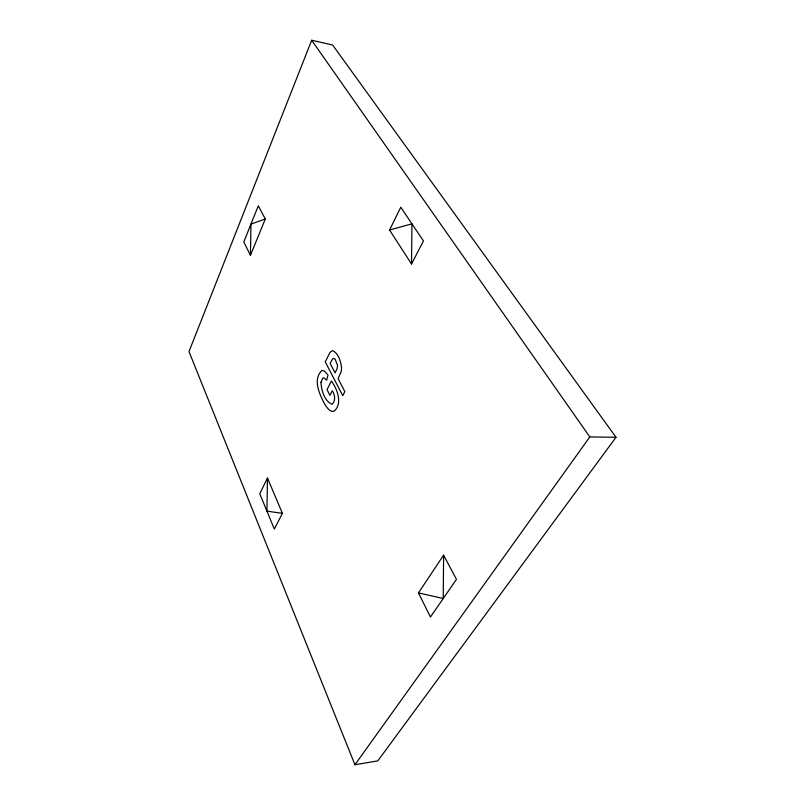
<?xml version="1.0" encoding="UTF-8"?>
<svg xmlns="http://www.w3.org/2000/svg" width="805" height="805" viewBox="0 0 805 805"><rect width="100%" height="100%" fill="white"/><g stroke="black" fill="none" stroke-linecap="round" stroke-linejoin="round"><path stroke-width="1.21" d="M443.605 555.158L443.243 598.497L418.449 592.903L443.605 555.158L456.455 579.369L430.454 617.022L418.449 592.903M411.526 264L411.929 223.82L389.56 230.029L411.526 264L423.46 240.957L400.769 207.247L389.56 230.029M267.471 478.049L266.938 511.135L282.424 513.369L274.314 529.036L259.753 493.717L267.471 478.049L282.424 513.369M250.436 255.316L250.969 224.102L265.298 219L258.304 205.818L243.794 241.963L250.436 255.316L265.298 219M311.676 40.25L188.994 351.584L354.935 764.75L377.797 760.876L616.006 437.286L332.606 44.989L311.676 40.25L589.823 436.924L616.006 437.286M354.935 764.75L589.823 436.924M341.551 367.503L341.33 371.236L338.08 378.622L344.842 391.622L342.739 395.678L325.25 361.817L330.02 352.389L332.505 350.547C338.653 353.395 340.646 361.324 341.551 367.503M337.557 365.48L337.144 368.499L335.081 372.866L330.141 363.367L332.696 358.708L334.286 358.537L335.232 359.382L337.557 365.48M320.964 382.345C321.366 390.173 324.335 401.111 332.012 404.241C335.916 401.172 334.93 394.349 332.244 390.767L329.929 395.325L327.031 389.6L331.368 380.996C337.164 388.724 343.061 403.728 333.924 411.355C329.809 412.19 327.222 407.722 325.16 404.905C319.877 395.245 312.3 379.527 321.879 370.471L324.204 370.934L328.007 374.969L326.669 380.202L323.912 377.877L322.725 378.109L320.964 382.345"/></g></svg>
